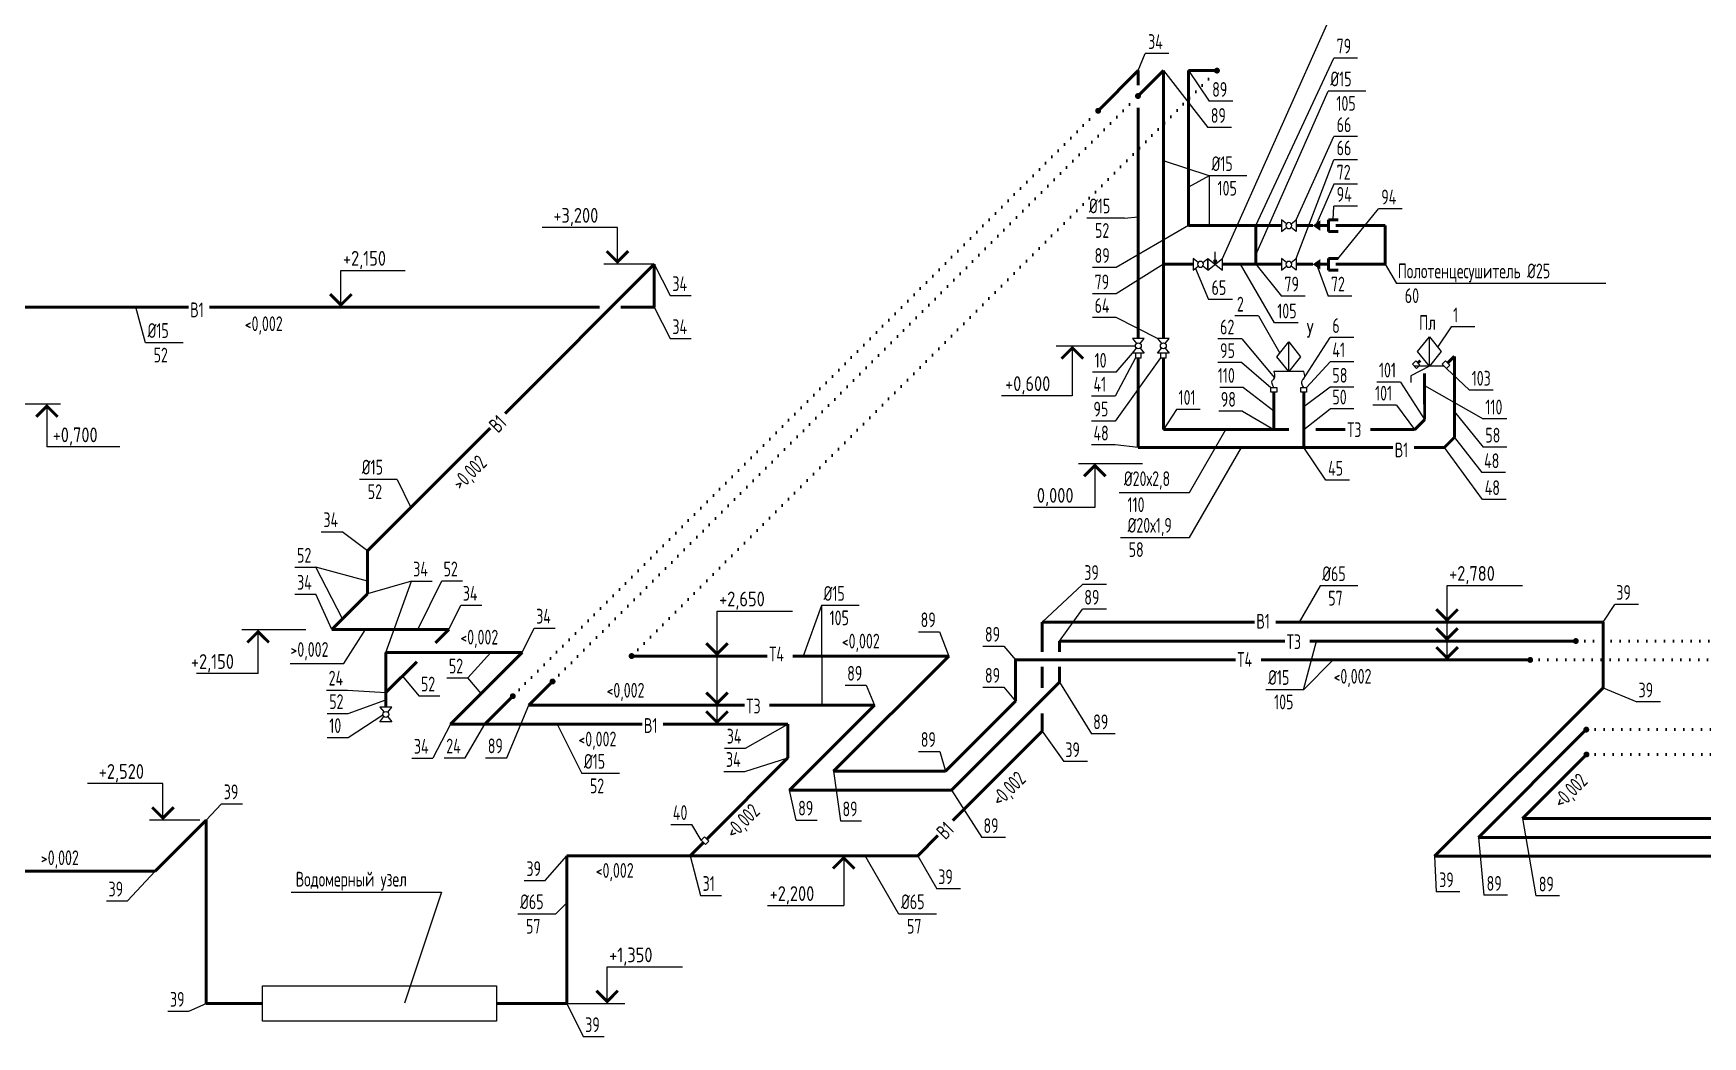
# Model space of a CAD drawing. Header units: millimetres. Extents: x 170992 to 3444916, y -723939 to 111177.
# Drawn here: x 1752592 to 1780852, y -376899 to -359917 of the extents above; entities that cross this region are included whole.
import ezdxf
from ezdxf.enums import TextEntityAlignment as Align

# ---------------------------------------------------------------- set-up
doc = ezdxf.new("R2010")
doc.units = ezdxf.units.MM
doc.linetypes.add('пунктирнаяX2', pattern=[0.5, 0, -0.5])
doc.linetypes.add('ШТРИХОВАЯ', pattern=[0.75, 0.5, -0.25])
doc.layers.add('0. В', color=1, linetype='Continuous')
doc.layers.add('028-WSS-B', color=3, linetype='Continuous')
for name, color, linetype, lineweight in [('0. В выноски', 2, 'Continuous', 25), ('_fek', 6, 'Continuous', 50), ('_tex_fek', 4, 'Continuous', 25), ('_tex_vodo', 2, 'Continuous', 25), ('_vodo', 3, 'Continuous', 50)]:
    doc.layers.add(name, color=color, linetype=linetype, lineweight=lineweight)
doc.layers.add('0_ГТ-20_Изм.1', color=7, linetype='Continuous', true_color=0xe000e0)
doc.styles.add('GOST 2.304', font='CS_Gost2304.shx')
doc.styles.add('ГОСТ 2.304', font='cs_gost2304.shx')

# ---------------------------------------------------------------- blocks, each defined once
blk = doc.blocks.new('A$C192E26FC')
at = {"layer": '0. В выноски', "lineweight": -3, "ltscale": 100}
for p, q in [((-40, 31), (-125, 100)), ((-125, 100), (-125, -100)), ((39, 32), (123, 100)), ((123, 100), (123, -100)), ((-125, -100), (-39, -31)), ((123, -100), (38, -32))]:
    blk.add_line(p, q, dxfattribs=at)
blk.add_circle((0, 0), 50, dxfattribs=at)
blk = doc.blocks.new('*U9')
at = {"layer": '0. В выноски', "linetype": 'ByBlock', "ltscale": 15}
h = blk.add_hatch(color=256, dxfattribs=at)
h.dxf.hatch_style = 1
h.paths.add_polyline_path([(0, 0), (-24, -66), (24, -66)])
at = {"layer": '0. В выноски', "lineweight": -3, "ltscale": 100}
for p, q in [((-124, 99), (-124, -99)), ((-124, -99), (124, 99)), ((-124, 99), (124, -99)), ((124, 99), (124, -99))]:
    blk.add_line(p, q, dxfattribs=at)
at = {"layer": '0. В выноски', "color": 2}
for p, q in [((0, 0), (-24, -66)), ((0, 0), (24, -66)), ((24, -66), (-24, -66)), ((0, -66), (0, -213))]:
    blk.add_line(p, q, dxfattribs=at)

msp = doc.modelspace()

# ---------------------------------------------------------------- linework, layer by layer
at = {"layer": '0. В', "color": 150, "linetype": 'ШТРИХОВАЯ', "ltscale": 250, "const_width": 50}
for points, elevation in [([(1776650, -365383), (1776536, -365497)], 24299), ([(1776651, -366755), (1776650, -365383)], 24299), ([(1776481, -366925), (1776651, -366755)], 0)]:
    msp.add_lwpolyline(points, dxfattribs=dict(at, elevation=elevation))
at = {"layer": '0. В', "color": 1, "linetype": 'ШТРИХОВАЯ', "ltscale": 250, "const_width": 50, "elevation": 24299}
for points in [[(1776074, -365454), (1776031, -365497)], [(1776146, -366455), (1776145, -365670)], [(1775976, -366625), (1776146, -366455)]]:
    msp.add_lwpolyline(points, dxfattribs=at)
at = {"layer": '0. В', "color": 1, "ltscale": 100, "const_width": 50, "elevation": 24299}
msp.add_lwpolyline([(1773594, -366625), (1773594, -365992)], dxfattribs=at)
at = {"layer": '0. В', "color": 5, "ltscale": 250, "const_width": 50, "elevation": 0}
msp.add_lwpolyline([(1774098, -366925), (1774098, -365992)], dxfattribs=at)
at = {"layer": '0. В выноски', "ltscale": 10}
for p, q in [((1773285, -363664), (1774513, -360895)), ((1775151, -360895), (1774513, -360895)), ((1772500, -362331), (1771722, -362076)), ((1772500, -362331), (1772146, -362521)), ((1773138, -362331), (1772500, -362331)), ((1772500, -362331), (1772500, -363171)), ((1771064, -363045), (1770427, -363045)), ((1771064, -363045), (1771298, -363021)), ((1754489, -365155), (1754326, -364549)), ((1755126, -365155), (1754489, -365155)), ((1758752, -367467), (1758115, -367467)), ((1758752, -367467), (1758983, -367942)), ((1774375, -369271), (1774021, -369883)), ((1775013, -369271), (1774375, -369271)), ((1765932, -369604), (1765626, -370457)), ((1766570, -369604), (1765932, -369604)), ((1765932, -369604), (1765942, -371291)), ((1764166, -371611), (1764166, -369695)), ((1764166, -369695), (1765441, -369695)), ((1774096, -371027), (1774317, -370203)), ((1774096, -371027), (1774599, -370523)), ((1774096, -371027), (1773458, -371027)), ((1761461, -371611), (1761875, -372447)), ((1762513, -372447), (1761875, -372447)), ((1754784, -372615), (1753509, -372615)), ((1754784, -373235), (1754784, -372615)), ((1755409, -373235), (1754555, -373235)), ((1767244, -374824), (1766674, -373837)), ((1761432, -374824), (1761623, -374633)), ((1761432, -374824), (1760794, -374824)), ((1767882, -374824), (1767244, -374824)), ((1762305, -376340), (1762305, -375720)), ((1762305, -375720), (1763580, -375720)), ((1761623, -376340), (1762604, -376340))]:
    msp.add_line(p, q, dxfattribs=at)
at = {"layer": '0. В выноски'}
for p, q in [((1776026, -365303), (1776226, -365053)), ((1776026, -365303), (1776226, -365053)), ((1776226, -365553), (1776226, -365053)), ((1776226, -365053), (1776426, -365303)), ((1776226, -365553), (1776226, -365053)), ((1776226, -365053), (1776426, -365303)), ((1769906, -365205), (1771248, -365205)), ((1770181, -365205), (1770181, -366050)), ((1773645, -365391), (1773845, -365141)), ((1773645, -365391), (1773845, -365141)), ((1773845, -365641), (1773645, -365391)), ((1773845, -365641), (1773645, -365391)), ((1773845, -365641), (1773845, -365141)), ((1773845, -365141), (1774045, -365391)), ((1773845, -365641), (1773845, -365141)), ((1773845, -365141), (1774045, -365391)), ((1774045, -365391), (1773845, -365641)), ((1774045, -365391), (1773845, -365641)), ((1776226, -365553), (1776026, -365303)), ((1776226, -365553), (1776026, -365303)), ((1776426, -365303), (1776226, -365553)), ((1776426, -365303), (1776226, -365553)), ((1774098, -365641), (1773593, -365641)), ((1776226, -365553), (1775913, -365713)), ((1776478, -365553), (1775974, -365553)), ((1775913, -365713), (1775913, -365827)), ((1770181, -366050), (1768984, -366050)), ((1772164, -367688), (1772778, -366625)), ((1772166, -368448), (1773046, -366925)), ((1770288, -367196), (1771371, -367196)), ((1770563, -367196), (1770563, -367941)), ((1770563, -367941), (1769522, -367941)), ((1770976, -367688), (1772164, -367688)), ((1770996, -368448), (1772166, -368448)), ((1776525, -370523), (1776525, -369263)), ((1776525, -369263), (1777800, -369263)), ((1766310, -373837), (1766310, -374682)), ((1765021, -374682), (1766310, -374682))]:
    msp.add_line(p, q, dxfattribs=at)
at = {"layer": '0. В выноски', "const_width": 50, "elevation": 0}
for points in [[(1769999, -365423), (1770181, -365240), (1770364, -365423)], [(1770381, -367414), (1770563, -367232), (1770745, -367414)]]:
    msp.add_lwpolyline(points, dxfattribs=at)
at = {"layer": '0. В выноски'}
for points in [[(1771248, -365408), (1771348, -365408), (1771348, -365328), (1771248, -365328)], [(1771672, -365408), (1771772, -365408), (1771772, -365328), (1771672, -365328)], [(1763899, -373576), (1763970, -373647), (1764026, -373591), (1763956, -373520)]]:
    msp.add_lwpolyline(points, close=True, dxfattribs=at)
for points, elevation in [([(1776010, -365589), (1775939, -365518), (1775996, -365462), (1776066, -365532)], 24299), ([(1776514, -365589), (1776444, -365518), (1776500, -365462), (1776571, -365532)], 24299), ([(1773644, -365992), (1773544, -365992), (1773544, -365912), (1773644, -365912)], 24300), ([(1774148, -365992), (1774048, -365992), (1774048, -365912), (1774148, -365912)], 0)]:
    msp.add_lwpolyline(points, close=True, dxfattribs=dict(at, elevation=elevation))
at = {"layer": '0. В выноски', "const_width": 50}
for points in [[(1776342, -369666), (1776525, -369848), (1776707, -369666)], [(1776342, -369986), (1776525, -370168), (1776707, -369986)], [(1776342, -370306), (1776525, -370488), (1776707, -370306)], [(1766493, -374055), (1766310, -373872), (1766128, -374055)]]:
    msp.add_lwpolyline(points, dxfattribs=at)
at = {"layer": '0. В выноски', "ltscale": 10, "const_width": 50, "elevation": 0}
for points in [[(1763983, -370240), (1764166, -370422), (1764348, -370240)], [(1763983, -371074), (1764166, -371256), (1764348, -371074)], [(1763983, -371394), (1764166, -371576), (1764348, -371394)]]:
    msp.add_lwpolyline(points, dxfattribs=at)
at = {"layer": '0. В выноски', "ltscale": 10, "const_width": 50}
for points in [[(1754967, -373018), (1754784, -373200), (1754602, -373018)], [(1762123, -376122), (1762305, -376305), (1762487, -376122)]]:
    msp.add_lwpolyline(points, dxfattribs=at)
at = {"layer": '0. В выноски'}
for points in [[(1773594, -365912, -24300), (1773571, -365788, -24300), (1773593, -365769, -24300), (1773610, -365733, -24300), (1773593, -365641, -24300)], [(1774098, -365912, -24300), (1774075, -365788, -24300), (1774097, -365769, -24300), (1774115, -365733, -24300), (1774098, -365641, -24300)], [(1774098, -365912, -24300), (1774075, -365788, -24300), (1774097, -365769, -24300), (1774115, -365733, -24300), (1774098, -365641, -24300)]]:
    msp.add_spline(points, degree=3, dxfattribs=at)
at = {"layer": '028-WSS-B', "color": 4, "lineweight": 20, "ltscale": 10}
for p, q in [((1763374, -364355), (1763730, -364355)), ((1763374, -365084), (1763730, -365084)), ((1757466, -368353), (1757822, -368353)), ((1757020, -368953), (1757376, -368953)), ((1759505, -369184), (1759856, -369184)), ((1767577, -370046), (1767933, -370046)), ((1768666, -370291), (1769022, -370291)), ((1759590, -370828), (1759946, -370828)), ((1766334, -370951), (1766690, -370951)), ((1768666, -370986), (1769022, -370986)), ((1759117, -371133), (1759473, -371133)), ((1757565, -371431), (1757922, -371431)), ((1760249, -372180), (1760605, -372180)), ((1764294, -372016), (1764650, -372016)), ((1767579, -372071), (1767936, -372071)), ((1759546, -372182), (1759902, -372182)), ((1764281, -372411), (1764637, -372411)), ((1755779, -372957), (1756135, -372957)), ((1763382, -373308), (1763738, -373308)), ((1765504, -373233), (1765860, -373233)), ((1766254, -373247), (1766610, -373247)), ((1760903, -374258), (1761259, -374258)), ((1753829, -374603), (1754185, -374603)), ((1763886, -374510), (1764242, -374510)), ((1754869, -376470), (1755225, -376470)), ((1761898, -376899), (1762254, -376899))]:
    msp.add_line(p, q, dxfattribs=at)
at = {"layer": '0_ГТ-20_Изм.1'}
for p, q in [((1762480, -363201), (1761205, -363201)), ((1762480, -363821), (1762480, -363201)), ((1757798, -364549), (1757798, -363929)), ((1757798, -363929), (1758889, -363929)), ((1763104, -363821), (1762250, -363821)), ((1752207, -366190), (1753050, -366190)), ((1752821, -366190), (1752821, -366917)), ((1754058, -366917), (1752821, -366917))]:
    msp.add_line(p, q, dxfattribs=at)
at = {"layer": '0_ГТ-20_Изм.1', "lineweight": 50}
for p, q in [((1760577, -366349), (1763104, -363821)), ((1763104, -363821), (1763104, -364549)), ((1755217, -364549), (1751416, -364549)), ((1762176, -364549), (1755576, -364549)), ((1763104, -364549), (1762536, -364549)), ((1758249, -368676), (1760323, -366602)), ((1758249, -368676), (1758249, -369404)), ((1757644, -370010), (1758249, -369404)), ((1759625, -370010), (1757644, -370010)), ((1759399, -370236), (1759625, -370010)), ((1760867, -370397), (1758559, -370397)), ((1758559, -370397), (1758559, -371075)), ((1759653, -371611), (1760867, -370397)), ((1758559, -371075), (1759081, -370554)), ((1758559, -371075), (1758559, -371320))]:
    msp.add_line(p, q, dxfattribs=at)
at = {"layer": '0_ГТ-20_Изм.1', "lineweight": 20}
for p, q in [((1758991, -369187), (1758249, -369404)), ((1758559, -370397), (1758991, -369187)), ((1758991, -369187), (1759342, -369187)), ((1757020, -369411), (1757376, -369411)), ((1757644, -370010), (1757376, -369411)), ((1759624, -370010), (1759826, -369597)), ((1759826, -369597), (1760182, -369597)), ((1760867, -370397), (1761068, -369984)), ((1761068, -369984), (1761424, -369984)), ((1757555, -371033), (1757911, -371033)), ((1757911, -371033), (1758559, -371075)), ((1757922, -371837), (1758510, -371452)), ((1759653, -371611), (1759354, -372186)), ((1757565, -371837), (1757922, -371837)), ((1758998, -372186), (1759354, -372186))]:
    msp.add_line(p, q, dxfattribs=at)
at = {"layer": '0_ГТ-20_Изм.1', "linetype": 'Continuous', "ltscale": 100}
for p, q in [((1756121, -370010), (1757205, -370010)), ((1756396, -370754), (1756396, -370010)), ((1756396, -370754), (1755355, -370754))]:
    msp.add_line(p, q, dxfattribs=at)
at = {"layer": '0_ГТ-20_Изм.1', "const_width": 50}
msp.add_lwpolyline([(1762662, -363603), (1762480, -363786), (1762297, -363603)], dxfattribs=at)
at = {"layer": '0_ГТ-20_Изм.1', "const_width": 50, "elevation": 0}
for points in [[(1757616, -364331), (1757798, -364514), (1757981, -364331)], [(1752639, -366407), (1752821, -366225), (1753003, -366407)]]:
    msp.add_lwpolyline(points, dxfattribs=at)
at = {"layer": '0_ГТ-20_Изм.1', "linetype": 'Continuous', "ltscale": 100, "const_width": 50, "elevation": 0}
msp.add_lwpolyline([(1756214, -370227), (1756396, -370045), (1756579, -370227)], dxfattribs=at)
at = {"layer": '_fek', "linetype": 'пунктирнаяX2', "ltscale": 300}
for p, q in [((1762720, -370457), (1772630, -360547)), ((1761382, -370888), (1771292, -360978)), ((1760708, -371137), (1770618, -361227)), ((1778705, -370203), (1781870, -370203)), ((1777933, -370523), (1783773, -370523)), ((1778882, -371703), (1782047, -371703)), ((1778885, -372124), (1784725, -372124))]:
    msp.add_line(p, q, dxfattribs=at)
at = {"layer": '_tex_fek', "ltscale": 15}
for p, q in [((1772725, -363727), (1774608, -359506)), ((1771298, -360547), (1771416, -360258)), ((1771817, -360258), (1771416, -360258)), ((1771722, -360547), (1772476, -361508)), ((1772146, -360547), (1772500, -361067)), ((1773285, -363171), (1774607, -360334)), ((1775009, -360334), (1774607, -360334)), ((1772901, -361067), (1772500, -361067)), ((1772878, -361508), (1772476, -361508)), ((1773972, -363071), (1774607, -361665)), ((1775009, -361665), (1774607, -361665)), ((1773972, -363726), (1774607, -362057)), ((1775009, -362057), (1774607, -362057)), ((1774607, -362469), (1774306, -363171, 0)), ((1775009, -362469), (1774607, -362469)), ((1774599, -363073), (1774607, -362843)), ((1775009, -362843), (1774607, -362843)), ((1774679, -363728), (1775362, -362888)), ((1775763, -362888), (1775362, -362888)), ((1772146, -363171), (1770923, -363879)), ((1763104, -363821), (1763374, -364355)), ((1771722, -363826), (1770923, -364327)), ((1772265, -363898), (1772489, -364422)), ((1773601, -364818), (1773029, -363826)), ((1773285, -363826), (1773723, -364363)), ((1774316, -363826, 0), (1774511, -364363)), ((1775480, -363826), (1775671, -364150)), ((1763104, -364549), (1763374, -365084)), ((1772891, -364422), (1772489, -364422)), ((1774124, -364363), (1773723, -364363)), ((1774912, -364363), (1774511, -364363)), ((1771622, -365080), (1770923, -364725)), ((1773333, -364701), (1773694, -365330)), ((1774002, -364818), (1773601, -364818)), ((1773048, -365090), (1773606, -365746)), ((1774087, -365778), (1774547, -365064)), ((1770923, -365653), (1771198, -365328)), ((1771248, -365408), (1770905, -366057)), ((1771672, -365408), (1770905, -366479)), ((1773048, -365489), (1773544, -365912)), ((1774148, -365912), (1774547, -365475)), ((1773079, -365909), (1773594, -366309)), ((1774547, -365907), (1774098, -366236)), ((1776146, -365875, 24299), (1777137, -366444)), ((1771943, -366281), (1771722, -366625)), ((1773060, -366313), (1773594, -366625)), ((1774098, -366625), (1774547, -366274)), ((1771298, -366925), (1770905, -366884)), ((1774475, -367479), (1774098, -366925)), ((1758249, -368676), (1757822, -368353)), ((1758249, -369192), (1757376, -368953)), ((1757824, -369829), (1757376, -368953)), ((1759103, -370010), (1759505, -369184)), ((1769671, -369883), (1770356, -369246, 0)), ((1770758, -369246, 0), (1770356, -369246, 0)), ((1779166, -369883), (1779364, -369583, 0)), ((1779765, -369583, 0), (1779364, -369583, 0)), ((1769964, -370203), (1770356, -369664, 0)), ((1770758, -369664, 0), (1770356, -369664, 0)), ((1767933, -370046), (1768088, -370457)), ((1759946, -370828), (1760338, -370397)), ((1769022, -370291), (1769220, -370523)), ((1758840, -370795), (1759117, -371133)), ((1760173, -371092), (1759946, -370828)), ((1766690, -370951), (1766830, -371291)), ((1769022, -370986), (1769220, -371219)), ((1769964, -370898), (1770507, -371773, 0)), ((1779166, -370995), (1779740, -371234, 0)), ((1757922, -371431), (1758559, -371198)), ((1760605, -372180), (1760978, -371291)), ((1780141, -371234, 0), (1779740, -371234, 0)), ((1759902, -372182), (1760234, -371611)), ((1764650, -372016), (1765364, -371611)), ((1769671, -371728), (1770036, -372244, 0)), ((1770908, -371773, 0), (1770507, -371773, 0)), ((1767936, -372071), (1768032, -372406)), ((1764637, -372411), (1765364, -372182)), ((1766139, -372406), (1766254, -373247)), ((1770437, -372244, 0), (1770036, -372244, 0)), ((1765504, -373233), (1765394, -372726)), ((1768136, -372726), (1768650, -373530, 0)), ((1755779, -372957), (1755515, -373235)), ((1763899, -373576), (1763738, -373308)), ((1777802, -373207), (1778029, -374519)), ((1769051, -373530, 0), (1768650, -373530, 0)), ((1777058, -373527), (1777147, -374507)), ((1761259, -374258), (1761623, -373837)), ((1763710, -373837), (1763886, -374510)), ((1767563, -373837), (1767885, -374396, 0)), ((1776314, -373847), (1776343, -374446)), ((1754185, -374603), (1754652, -374098)), ((1768286, -374396, 0), (1767885, -374396, 0)), ((1776744, -374446), (1776343, -374446)), ((1777548, -374507), (1777147, -374507)), ((1778431, -374519), (1778029, -374519)), ((1755225, -376470), (1755515, -376340)), ((1761623, -376340), (1761898, -376899))]:
    msp.add_line(p, q, dxfattribs=at)
at = {"layer": '_tex_fek', "linetype": 'Continuous', "ltscale": 100}
for p, q in [((1770923, -363879), (1770522, -363879)), ((1779211, -364150), (1775671, -364150)), ((1770923, -364327), (1770522, -364327)), ((1770923, -364725), (1770522, -364725)), ((1773333, -364701), (1772932, -364701)), ((1773048, -365090), (1772646, -365090)), ((1774948, -365064), (1774547, -365064)), ((1776592, -364884), (1776365, -365227)), ((1776993, -364884), (1776592, -364884)), ((1770923, -365653), (1770522, -365653)), ((1773048, -365489), (1772646, -365489)), ((1774948, -365475), (1774547, -365475)), ((1776906, -365956), (1776514, -365589, 24299)), ((1773079, -365909), (1772678, -365909)), ((1774949, -365907), (1774547, -365907)), ((1775737, -365819), (1775336, -365819)), ((1775737, -365819), (1776146, -366455)), ((1777307, -365956), (1776906, -365956)), ((1770905, -366057), (1770503, -366057)), ((1775671, -366208), (1775270, -366208)), ((1775671, -366208), (1775976, -366625)), ((1770905, -366479), (1770503, -366479)), ((1772345, -366281), (1771943, -366281)), ((1773060, -366313), (1772659, -366313)), ((1774949, -366274), (1774547, -366274)), ((1776650, -366325), (1777137, -366920)), ((1777538, -366444), (1777137, -366444)), ((1776651, -366755), (1777116, -367353)), ((1770905, -366884), (1770503, -366884)), ((1777127, -367808), (1776481, -366925)), ((1777538, -366920), (1777137, -366920)), ((1777517, -367353), (1777116, -367353)), ((1774876, -367479), (1774475, -367479)), ((1777528, -367808), (1777127, -367808)), ((1757849, -370586), (1758215, -370010)), ((1756937, -370586), (1757849, -370586)), ((1756954, -374455), (1759503, -374455)), ((1759503, -374455), (1758875, -376335))]:
    msp.add_line(p, q, dxfattribs=at)
at = {"layer": '_tex_vodo', "ltscale": 20}
msp.add_lwpolyline([(1756469, -376040), (1760432, -376040), (1760432, -376640), (1756469, -376640)], close=True, dxfattribs=at)
at = {"layer": '_vodo'}
for p, q in [((1771298, -360547), (1770618, -361227)), ((1771722, -360547), (1771292, -360978)), ((1772146, -360547), (1772630, -360547)), ((1769671, -369883), (1773265, -369883)), ((1773624, -369883), (1779166, -369883)), ((1762720, -370457), (1765017, -370457)), ((1765450, -370457), (1768088, -370457)), ((1768088, -370457), (1766139, -372406)), ((1769964, -370203), (1773778, -370203)), ((1774204, -370203), (1778705, -370203)), ((1769220, -370523), (1772944, -370523)), ((1773377, -370523), (1777933, -370523)), ((1761382, -370888), (1760978, -371291)), ((1769964, -370898), (1768136, -372726)), ((1776314, -373847), (1779166, -370995)), ((1760708, -371137), (1760234, -371611)), ((1760978, -371291), (1764629, -371291)), ((1765054, -371291), (1766830, -371291)), ((1766830, -371291), (1765394, -372726)), ((1769220, -371219), (1768032, -372406)), ((1759653, -371611), (1762898, -371611)), ((1763256, -371611), (1765364, -371611)), ((1769671, -371728), (1768159, -373240)), ((1777058, -373527), (1778882, -371703)), ((1777802, -373207), (1778885, -372124)), ((1765364, -372182), (1763991, -373555)), ((1766139, -372406), (1768032, -372406)), ((1765394, -372726), (1768136, -372726)), ((1754652, -374098), (1755515, -373235)), ((1782605, -373207), (1777802, -373207)), ((1767906, -373494), (1767563, -373837)), ((1783741, -373527), (1777058, -373527)), ((1763935, -373612), (1763710, -373837)), ((1782876, -373847), (1776314, -373847)), ((1754652, -374098), (1751992, -374098)), ((1755515, -376340), (1756469, -376340)), ((1760432, -376340), (1761623, -376340))]:
    msp.add_line(p, q, dxfattribs=at)
at = {"layer": '_vodo', "ltscale": 15}
for p, q in [((1771298, -360547), (1771298, -360794)), ((1771722, -360547), (1771722, -365080)), ((1772146, -360547), (1772146, -363171)), ((1771298, -361177), (1771298, -365080)), ((1774679, -363073), (1774518, -363073)), ((1774518, -363269), (1774518, -363073)), ((1773723, -363171), (1772146, -363171)), ((1773285, -363171), (1773285, -363826)), ((1774251, -363171), (1773972, -363171)), ((1774518, -363171), (1774381, -363171)), ((1774679, -363269), (1774518, -363269)), ((1774641, -363171), (1775480, -363171)), ((1775480, -363171), (1775480, -363826)), ((1772229, -363826), (1771722, -363826)), ((1773723, -363826), (1772725, -363826)), ((1774251, -363826), (1773972, -363826)), ((1774518, -363826), (1774381, -363826)), ((1774679, -363728), (1774518, -363728)), ((1774518, -363925), (1774518, -363728)), ((1774679, -363925), (1774518, -363925)), ((1774641, -363826), (1775480, -363826)), ((1771298, -365408), (1771298, -366925)), ((1771722, -365408), (1771722, -366625)), ((1771722, -366625), (1773849, -366625)), ((1774302, -366625), (1774801, -366625)), ((1775227, -366625), (1775976, -366625)), ((1771298, -366925), (1775608, -366925)), ((1775967, -366925), (1776481, -366925)), ((1769671, -369883), (1769671, -370387)), ((1779166, -370995), (1779166, -369883)), ((1769964, -370384), (1769964, -370203)), ((1769220, -371219), (1769220, -370523)), ((1769671, -370641), (1769671, -370995)), ((1769964, -370898), (1769964, -370641)), ((1765364, -371611), (1765364, -372182)), ((1769671, -371430), (1769671, -371728)), ((1755515, -373235), (1755515, -376340)), ((1761623, -376340), (1761623, -373837)), ((1767563, -373837), (1761623, -373837))]:
    msp.add_line(p, q, dxfattribs=at)
at = {"layer": '_vodo', "const_width": 50}
for points in [[(1772605, -360547, 1), (1772655, -360547, 1)], [(1771267, -360978, 1), (1771317, -360978, 1)], [(1770593, -361227, 1), (1770643, -361227, 1)], [(1778680, -370203, 1), (1778730, -370203, 1)], [(1762695, -370457, 1), (1762745, -370457, 1)], [(1777908, -370523, 1), (1777958, -370523, 1)], [(1761357, -370888, 1), (1761407, -370888, 1)], [(1760683, -371137, 1), (1760733, -371137, 1)], [(1778857, -371703, 1), (1778907, -371703, 1)], [(1778860, -372124, 1), (1778910, -372124, 1)]]:
    msp.add_lwpolyline(points, format="xyb", close=True, dxfattribs=at)
at = {"layer": '_vodo', "ltscale": 15, "elevation": 0}
for points in [[(1774251, -363171, 0, 180, 0), (1774381, -363171, 200, 200, 0)], [(1774251, -363826, 0, 180, 0), (1774381, -363826, 200, 200, 0)]]:
    msp.add_lwpolyline(points, format="xyseb", dxfattribs=at)

# ---------------------------------------------------------------- block references
at = {"layer": '0. В выноски', "ltscale": 100, "xscale": -1}
for p in [(1773847, -363171), (1772352, -363826), (1773847, -363826)]:
    msp.add_blockref('A$C192E26FC', p, dxfattribs=at)
at = {"layer": '0. В выноски', "color": 2, "linetype": 'ByBlock', "xscale": -1, "rotation": 180}
msp.add_blockref('*U9', (1772601, -363826), dxfattribs=at)
at = {"layer": '0. В выноски', "ltscale": 100, "rotation": 269.9999999999808}
for p in [(1771298, -365205), (1771722, -365205), (1758559, -371445)]:
    msp.add_blockref('A$C192E26FC', p, dxfattribs=at)

# ---------------------------------------------------------------- texts
at = {"layer": '0. В выноски', "ltscale": 10, "style": 'GOST 2.304', "width": 0.85}
for s, p in [('%%C15', (1774550, -360688)), ('%%C15', (1772538, -362123)), ('%%C15', (1770464, -362838)), ('%%C15', (1754526, -364947)), ('%%C15', (1758152, -367260)), ('%%C65', (1774412, -369064)), ('%%C15', (1765970, -369397)), ('%%C15', (1773496, -370820)), ('%%C15', (1761913, -372240)), ('%%C65', (1760832, -374617)), ('%%C65', (1767282, -374617))]:
    msp.add_text(s, height=250, dxfattribs=at).set_placement(p, align=Align.MIDDLE_LEFT)
at = {"layer": '0. В выноски', "style": 'GOST 2.304', "width": 0.85}
for s, p in [('Пл', (1776053, -364812)), ('%%C20х2,8', (1771054, -367455)), ('%%C20х1,9', (1771117, -368244))]:
    msp.add_text(s, height=250, dxfattribs=at).set_placement(p, align=Align.MIDDLE_LEFT)
at = {"layer": '0. В выноски', "style": 'ГОСТ 2.304'}
for s, p in [('+0,600', (1769043, -365971)), ('0,000', (1769581, -367862)), ('+2,780', (1776560, -369184)), ('+2,200', (1765056, -374603))]:
    msp.add_text(s, height=250, dxfattribs=at).set_placement(p)
at = {"layer": '0. В выноски', "ltscale": 10, "style": 'ГОСТ 2.304'}
for s, p in [('+2,650', (1764201, -369616)), ('+2,520', (1753699, -372536)), ('+1,350', (1762340, -375641))]:
    msp.add_text(s, height=250, dxfattribs=at).set_placement(p)
at = {"layer": '0_ГТ-20_Изм.1', "style": 'ГОСТ 2.304'}
for s, p in [('+3,200', (1761395, -363122)), ('+2,150', (1757833, -363850)), ('+0,700', (1752919, -366838)), ('+2,150', (1755259, -370675))]:
    msp.add_text(s, height=250, dxfattribs=at).set_placement(p)
at = {"layer": '0_ГТ-20_Изм.1', "lineweight": 20, "style": 'ГОСТ 2.304', "width": 0.85}
for s, p in [('34', (1759022, -369110)), ('34', (1757056, -369334)), ('34', (1759862, -369520)), ('34', (1761104, -369908)), ('24', (1757591, -370956)), ('10', (1757601, -371760)), ('34', (1759034, -372110))]:
    msp.add_text(s, height=250, dxfattribs=at).set_placement(p)
at = {"layer": '_tex_fek', "ltscale": 15, "style": 'ГОСТ 2.304', "width": 0.85}
for s, p in [('34', (1771464, -360181)), ('79', (1774656, -360257)), ('89', (1772549, -360991)), ('105', (1774651, -361227)), ('89', (1772525, -361432)), ('66', (1774656, -361589)), ('66', (1774656, -361980)), ('72', (1774656, -362392)), ('105', (1772639, -362663)), ('94', (1774656, -362767)), ('94', (1775411, -362812)), ('52', (1770565, -363378)), ('65', (1772538, -364345)), ('79', (1773772, -364286)), ('72', (1774559, -364286)), ('60', (1775810, -364482)), ('105', (1773650, -364741)), ('52', (1754627, -365487)), ('52', (1758253, -367800)), ('110', (1771115, -368020)), ('58', (1771135, -368780)), ('39', (1770384, -369169, 0)), ('89', (1770384, -369587, 0)), ('57', (1774513, -369603)), ('39', (1779391, -369506, 0)), ('105', (1766071, -369936)), ('39', (1779767, -371157, 0)), ('105', (1773597, -371359)), ('89', (1770534, -371696, 0)), ('39', (1770063, -372168, 0)), ('52', (1762014, -372780)), ('89', (1768677, -373453, 0)), ('39', (1767912, -374319, 0)), ('39', (1776391, -374370)), ('89', (1777195, -374430)), ('89', (1778078, -374442)), ('57', (1760933, -375156)), ('57', (1767383, -375156))]:
    msp.add_text(s, height=250, dxfattribs=at).set_placement(p)
at = {"layer": '_tex_fek', "linetype": 'Continuous', "ltscale": 100, "style": 'ГОСТ 2.304', "width": 0.85}
for s, p in [('89', (1770558, -363802)), ('34', (1763410, -364279)), ('79', (1770558, -364250)), ('В1', (1755247, -364722)), ('64', (1770558, -364649)), ('2', (1772968, -364625)), ('<0,002', (1756169, -364957)), ('34', (1763410, -365007)), ('62', (1772683, -365013)), ('6', (1774583, -364988)), ('1', (1776628, -364807)), ('10', (1770558, -365576)), ('95', (1772683, -365412)), ('41', (1774583, -365399)), ('110', (1772644, -365832)), ('58', (1774584, -365830)), ('101', (1775372, -365742)), ('103', (1776942, -365880)), ('41', (1770539, -365980)), ('101', (1771979, -366205)), ('50', (1774584, -366198)), ('101', (1775306, -366132)), ('95', (1770539, -366402)), ('98', (1772695, -366237)), ('110', (1777173, -366367)), ('Т3', (1774834, -366750)), ('48', (1770539, -366808)), ('58', (1777173, -366844)), ('В1', (1775639, -367093)), ('48', (1777152, -367277)), ('45', (1774511, -367403)), ('48', (1777163, -367732)), ('34', (1757502, -368276)), ('52', (1757056, -368876)), ('52', (1759536, -369108)), ('89', (1767613, -369969)), ('В1', (1773296, -369993)), ('<0,002', (1759819, -370262)), ('<0,002', (1766277, -370329)), ('89', (1768702, -370214)), ('Т3', (1773811, -370340)), ('>0,002', (1756944, -370471)), ('Т4', (1765048, -370549)), ('Т4', (1772975, -370641)), ('52', (1759626, -370751)), ('89', (1766370, -370874)), ('89', (1768702, -370909)), ('<0,002', (1774602, -370925)), ('52', (1759153, -371057)), ('<0,002', (1762294, -371161)), ('52', (1757601, -371354)), ('Т3', (1764662, -371429)), ('В1', (1762928, -371758)), ('24', (1759582, -372105)), ('89', (1760285, -372103)), ('<0,002', (1761818, -371987)), ('34', (1764330, -371939)), ('89', (1767615, -371995)), ('34', (1764317, -372334)), ('39', (1755815, -372881)), ('40', (1763418, -373232)), ('89', (1765540, -373157)), ('89', (1766290, -373170)), ('>0,002', (1752718, -373997)), ('39', (1760939, -374181)), ('<0,002', (1762111, -374211)), ('39', (1753865, -374526)), ('31', (1763922, -374433)), ('39', (1754905, -376393)), ('39', (1761934, -376823))]:
    msp.add_text(s, height=250, dxfattribs=at).set_placement(p)
at = {"layer": '_tex_fek', "linetype": 'Continuous', "ltscale": 100, "style": 'GOST 2.304', "width": 0.85}
for s, p in [('Полотенцесушитель %%C25', (1775692, -363938)), ('Водомерный узел', (1757033, -374234))]:
    msp.add_text(s, height=250, dxfattribs=at).set_placement(p, align=Align.MIDDLE_LEFT)
at = {"layer": '_tex_fek', "linetype": 'Continuous', "ltscale": 100, "style": 'GOST 2.304'}
msp.add_text('У', height=250, dxfattribs=at).set_placement((1774147, -364943), align=Align.MIDDLE_LEFT)
at = {"layer": '_tex_fek', "linetype": 'Continuous', "ltscale": 100, "style": 'ГОСТ 2.304', "width": 0.85}
for s, p in [('В1', (1760459, -366695)), ('>0,002', (1759833, -367668)), ('<0,002', (1768958, -373020)), ('<0,002', (1778469, -373053)), ('<0,002', (1764456, -373567)), ('В1', (1768034, -373579))]:
    msp.add_text(s, height=250, rotation=45, dxfattribs=at).set_placement(p)

doc.saveas('drawing.dxf')
